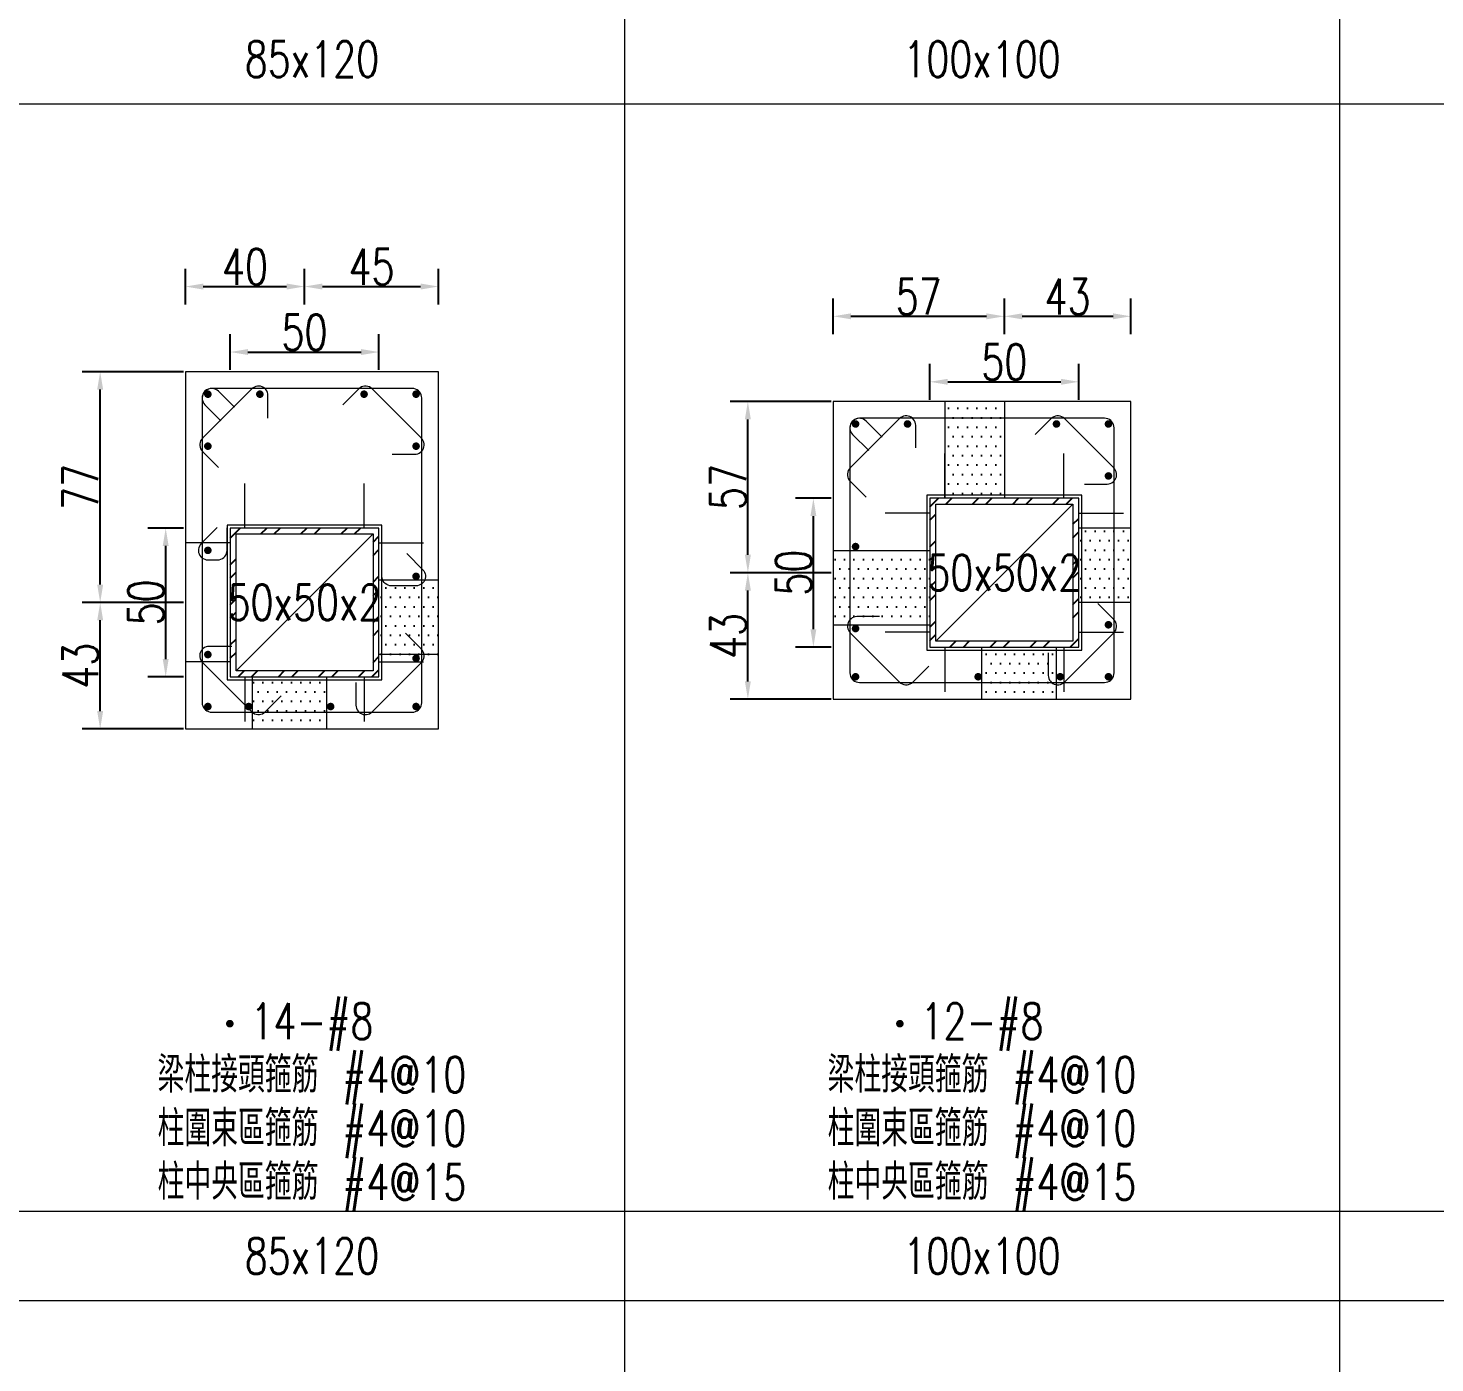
# Model space of a CAD drawing. Header units: millimetres. Extents: x 0 to 3905, y 0 to 8880.
# Drawn here: x 2924.7 to 3397.1, y 5607.1 to 6055.4 of the extents above; entities that cross this region are included whole.
import ezdxf
from ezdxf.enums import TextEntityAlignment as Align

# ---------------------------------------------------------------- set-up
doc = ezdxf.new("R2010")
doc.units = ezdxf.units.MM
doc.layers.get('DEFPOINTS').update_dxf_attribs({"color": 3})
for name, color, linetype in [('Hatch線', 6, 'Continuous'), ('TC-鋼粱', 132, 'Continuous'), ('主筋斷面', 2, 'Continuous'), ('文字-主筋根數', 7, 'Continuous'), ('文字-剪力筋 中央區', 7, 'Continuous'), ('文字-剪力筋-BC', 7, 'Continuous'), ('文字-剪力筋-圍束區', 7, 'Continuous'), ('文字-斷面尺寸', 7, 'Continuous'), ('文字-輔助字', 7, 'Continuous'), ('柱斷面線', 4, 'Continuous'), ('標註字', 4, 'Continuous'), ('箍筋線', 1, 'Continuous'), ('網格線', 7, 'Continuous'), ('鋼柱', 11, 'Continuous')]:
    doc.layers.add(name, color=color, linetype=linetype)
doc.styles.add('note', font='txt.shx', dxfattribs={"width": 0.75, "height": 12})
doc.styles.add('txt', font='txt.shx', dxfattribs={"height": 0.2, "bigfont": 'chineset.shx'})
doc.dimstyles.new('RCAD_DIM', dxfattribs={"dimtxt": 12, "dimasz": 6, "dimexe": 6, "dimexo": 0.625, "dimtad": 1, "dimdec": 0, "dimdsep": 46, "dimtxsty": 'note', "dimcen": 2.5, "dimclrd": 256, "dimclre": 256, "dimclrt": 256, "dimadec": 0, "dimazin": 0, "dimtfac": 1, "dimtmove": 0, "dimatfit": 3, "dimfxl": 0, "dimtolj": 1, "dimarcsym": 0})

# ---------------------------------------------------------------- blocks, each defined once
blk = doc.blocks.new('*D1686')
at = {"layer": 'DEFPOINTS', "color": 0}
for p in [(3042.5, 5946.62), (2992.5, 5940), (3042.5, 5940)]:
    blk.add_point(p, dxfattribs=at)
at = {"layer": '標註字', "lineweight": -2}
for p, q in [((2992.5, 5940.62), (2992.5, 5952.62)), ((3042.5, 5940.62), (3042.5, 5952.62)), ((2998.5, 5946.62), (3036.5, 5946.62))]:
    blk.add_line(p, q, dxfattribs=at)
at = {"layer": '標註字'}
for points in [[(2998.5, 5947.62), (2998.5, 5945.62), (2992.5, 5946.62)], [(3036.5, 5945.62), (3036.5, 5947.62), (3042.5, 5946.62)]]:
    blk.add_solid(points, dxfattribs=at)
at = {"layer": '標註字', "insert": (3017.5, 5953.25), "char_height": 12, "attachment_point": 5, "style": 'note'}
blk.add_mtext('\\A1;50', dxfattribs=at)
blk = doc.blocks.new('*D1687')
at = {"layer": 'DEFPOINTS', "color": 0}
for p in [(2970.88, 5887.5), (2977.5, 5887.5), (2977.5, 5837.5)]:
    blk.add_point(p, dxfattribs=at)
at = {"layer": '標註字', "lineweight": -2}
for p, q in [((2976.88, 5887.5), (2964.88, 5887.5)), ((2970.88, 5843.5), (2970.88, 5881.5)), ((2976.88, 5837.5), (2964.88, 5837.5))]:
    blk.add_line(p, q, dxfattribs=at)
at = {"layer": '標註字'}
for points in [[(2971.88, 5881.5), (2969.88, 5881.5), (2970.88, 5887.5)], [(2969.88, 5843.5), (2971.88, 5843.5), (2970.88, 5837.5)]]:
    blk.add_solid(points, dxfattribs=at)
at = {"layer": '標註字', "insert": (2964.25, 5862.5), "char_height": 12, "attachment_point": 5, "rotation": 90, "style": 'note'}
blk.add_mtext('\\A1;50', dxfattribs=at)
blk = doc.blocks.new('*D1688')
at = {"layer": 'DEFPOINTS', "color": 0}
for p in [(3017.5, 5968.62), (2977.5, 5962), (3017.5, 5962)]:
    blk.add_point(p, dxfattribs=at)
at = {"layer": '標註字', "lineweight": -2}
for p, q in [((2977.5, 5962.62), (2977.5, 5974.62)), ((3017.5, 5962.62), (3017.5, 5974.62)), ((2983.5, 5968.62), (3011.5, 5968.62))]:
    blk.add_line(p, q, dxfattribs=at)
at = {"layer": '標註字'}
for points in [[(2983.5, 5969.62), (2983.5, 5967.62), (2977.5, 5968.62)], [(3011.5, 5967.62), (3011.5, 5969.62), (3017.5, 5968.62)]]:
    blk.add_solid(points, dxfattribs=at)
at = {"layer": '標註字', "insert": (2997.5, 5975.25), "char_height": 12, "attachment_point": 5, "style": 'note'}
blk.add_mtext('\\A1;40', dxfattribs=at)
blk = doc.blocks.new('*D1689')
at = {"layer": 'DEFPOINTS', "color": 0}
for p in [(3062.5, 5968.62), (3017.5, 5962), (3062.5, 5962)]:
    blk.add_point(p, dxfattribs=at)
at = {"layer": '標註字', "lineweight": -2}
for p, q in [((3017.5, 5962.62), (3017.5, 5974.62)), ((3062.5, 5962.62), (3062.5, 5974.62)), ((3023.5, 5968.62), (3056.5, 5968.62))]:
    blk.add_line(p, q, dxfattribs=at)
at = {"layer": '標註字'}
for points in [[(3023.5, 5969.62), (3023.5, 5967.62), (3017.5, 5968.62)], [(3056.5, 5967.62), (3056.5, 5969.62), (3062.5, 5968.62)]]:
    blk.add_solid(points, dxfattribs=at)
at = {"layer": '標註字', "insert": (3040, 5975.25), "char_height": 12, "attachment_point": 5, "style": 'note'}
blk.add_mtext('\\A1;45', dxfattribs=at)
blk = doc.blocks.new('*D1690')
at = {"layer": 'DEFPOINTS', "color": 0}
for p in [(2948.88, 5862.5), (2977.5, 5862.5), (2977.5, 5820)]:
    blk.add_point(p, dxfattribs=at)
at = {"layer": '標註字', "lineweight": -2}
for p, q in [((2976.88, 5862.5), (2942.88, 5862.5)), ((2948.88, 5826), (2948.88, 5856.5)), ((2976.88, 5820), (2942.88, 5820))]:
    blk.add_line(p, q, dxfattribs=at)
at = {"layer": '標註字'}
for points in [[(2949.88, 5856.5), (2947.88, 5856.5), (2948.88, 5862.5)], [(2947.88, 5826), (2949.88, 5826), (2948.88, 5820)]]:
    blk.add_solid(points, dxfattribs=at)
at = {"layer": '標註字', "insert": (2942.25, 5841.25), "char_height": 12, "attachment_point": 5, "rotation": 90, "style": 'note'}
blk.add_mtext('\\A1;43', dxfattribs=at)
blk = doc.blocks.new('*D1691')
at = {"layer": 'DEFPOINTS', "color": 0}
for p in [(2948.88, 5940), (2977.5, 5940), (2977.5, 5862.5)]:
    blk.add_point(p, dxfattribs=at)
at = {"layer": '標註字', "lineweight": -2}
for p, q in [((2976.88, 5940), (2942.88, 5940)), ((2948.88, 5868.5), (2948.88, 5934)), ((2976.88, 5862.5), (2942.88, 5862.5))]:
    blk.add_line(p, q, dxfattribs=at)
at = {"layer": '標註字'}
for points in [[(2949.88, 5934), (2947.88, 5934), (2948.88, 5940)], [(2947.88, 5868.5), (2949.88, 5868.5), (2948.88, 5862.5)]]:
    blk.add_solid(points, dxfattribs=at)
at = {"layer": '標註字', "insert": (2942.25, 5901.25), "char_height": 12, "attachment_point": 5, "rotation": 90, "style": 'note'}
blk.add_mtext('\\A1;77', dxfattribs=at)
blk = doc.blocks.new('Circle_Filled')
at = {"const_width": 0.5}
blk.add_lwpolyline([(-0.25, 0, 1), (0.25, 0, 1)], format="xyb", close=True, dxfattribs=at)
blk = doc.blocks.new('*D1818')
at = {"layer": 'DEFPOINTS', "color": 0}
for p in [(3277.5, 5936.62), (3227.5, 5930), (3277.5, 5930)]:
    blk.add_point(p, dxfattribs=at)
at = {"layer": '標註字', "lineweight": -2}
for p, q in [((3227.5, 5930.62), (3227.5, 5942.62)), ((3277.5, 5930.62), (3277.5, 5942.62)), ((3233.5, 5936.62), (3271.5, 5936.62))]:
    blk.add_line(p, q, dxfattribs=at)
at = {"layer": '標註字'}
for points in [[(3233.5, 5937.62), (3233.5, 5935.62), (3227.5, 5936.62)], [(3271.5, 5935.62), (3271.5, 5937.62), (3277.5, 5936.62)]]:
    blk.add_solid(points, dxfattribs=at)
at = {"layer": '標註字', "insert": (3252.5, 5943.25), "char_height": 12, "attachment_point": 5, "style": 'note'}
blk.add_mtext('\\A1;50', dxfattribs=at)
blk = doc.blocks.new('*D1819')
at = {"layer": 'DEFPOINTS', "color": 0}
for p in [(3188.38, 5897.5), (3195, 5897.5), (3195, 5847.5)]:
    blk.add_point(p, dxfattribs=at)
at = {"layer": '標註字', "lineweight": -2}
for p, q in [((3194.38, 5897.5), (3182.38, 5897.5)), ((3188.38, 5853.5), (3188.38, 5891.5)), ((3194.38, 5847.5), (3182.38, 5847.5))]:
    blk.add_line(p, q, dxfattribs=at)
at = {"layer": '標註字'}
for points in [[(3189.38, 5891.5), (3187.38, 5891.5), (3188.38, 5897.5)], [(3187.38, 5853.5), (3189.38, 5853.5), (3188.38, 5847.5)]]:
    blk.add_solid(points, dxfattribs=at)
at = {"layer": '標註字', "insert": (3181.75, 5872.5), "char_height": 12, "attachment_point": 5, "rotation": 90, "style": 'note'}
blk.add_mtext('\\A1;50', dxfattribs=at)
blk = doc.blocks.new('*D1820')
at = {"layer": 'DEFPOINTS', "color": 0}
for p in [(3252.5, 5958.62), (3195, 5952), (3252.5, 5952)]:
    blk.add_point(p, dxfattribs=at)
at = {"layer": '標註字', "lineweight": -2}
for p, q in [((3195, 5952.62), (3195, 5964.62)), ((3252.5, 5952.62), (3252.5, 5964.62)), ((3201, 5958.62), (3246.5, 5958.62))]:
    blk.add_line(p, q, dxfattribs=at)
at = {"layer": '標註字'}
for points in [[(3201, 5959.62), (3201, 5957.62), (3195, 5958.62)], [(3246.5, 5957.62), (3246.5, 5959.62), (3252.5, 5958.62)]]:
    blk.add_solid(points, dxfattribs=at)
at = {"layer": '標註字', "insert": (3223.75, 5965.25), "char_height": 12, "attachment_point": 5, "style": 'note'}
blk.add_mtext('\\A1;57', dxfattribs=at)
blk = doc.blocks.new('*D1821')
at = {"layer": 'DEFPOINTS', "color": 0}
for p in [(3295, 5958.62), (3252.5, 5952), (3295, 5952)]:
    blk.add_point(p, dxfattribs=at)
at = {"layer": '標註字', "lineweight": -2}
for p, q in [((3252.5, 5952.62), (3252.5, 5964.62)), ((3295, 5952.62), (3295, 5964.62)), ((3258.5, 5958.62), (3289, 5958.62))]:
    blk.add_line(p, q, dxfattribs=at)
at = {"layer": '標註字'}
for points in [[(3258.5, 5959.62), (3258.5, 5957.62), (3252.5, 5958.62)], [(3289, 5957.62), (3289, 5959.62), (3295, 5958.62)]]:
    blk.add_solid(points, dxfattribs=at)
at = {"layer": '標註字', "insert": (3273.75, 5965.25), "char_height": 12, "attachment_point": 5, "style": 'note'}
blk.add_mtext('\\A1;43', dxfattribs=at)
blk = doc.blocks.new('*D1822')
at = {"layer": 'DEFPOINTS', "color": 0}
for p in [(3166.38, 5872.5), (3195, 5872.5), (3195, 5830)]:
    blk.add_point(p, dxfattribs=at)
at = {"layer": '標註字', "lineweight": -2}
for p, q in [((3194.38, 5872.5), (3160.38, 5872.5)), ((3166.38, 5836), (3166.38, 5866.5)), ((3194.38, 5830), (3160.38, 5830))]:
    blk.add_line(p, q, dxfattribs=at)
at = {"layer": '標註字'}
for points in [[(3167.38, 5866.5), (3165.38, 5866.5), (3166.38, 5872.5)], [(3165.38, 5836), (3167.38, 5836), (3166.38, 5830)]]:
    blk.add_solid(points, dxfattribs=at)
at = {"layer": '標註字', "insert": (3159.75, 5851.25), "char_height": 12, "attachment_point": 5, "rotation": 90, "style": 'note'}
blk.add_mtext('\\A1;43', dxfattribs=at)
blk = doc.blocks.new('*D1823')
at = {"layer": 'DEFPOINTS', "color": 0}
for p in [(3166.38, 5930), (3195, 5930), (3195, 5872.5)]:
    blk.add_point(p, dxfattribs=at)
at = {"layer": '標註字', "lineweight": -2}
for p, q in [((3194.38, 5930), (3160.38, 5930)), ((3166.38, 5878.5), (3166.38, 5924)), ((3194.38, 5872.5), (3160.38, 5872.5))]:
    blk.add_line(p, q, dxfattribs=at)
at = {"layer": '標註字'}
for points in [[(3167.38, 5924), (3165.38, 5924), (3166.38, 5930)], [(3165.38, 5878.5), (3167.38, 5878.5), (3166.38, 5872.5)]]:
    blk.add_solid(points, dxfattribs=at)
at = {"layer": '標註字', "insert": (3159.75, 5901.25), "char_height": 12, "attachment_point": 5, "rotation": 90, "style": 'note'}
blk.add_mtext('\\A1;57', dxfattribs=at)

msp = doc.modelspace()

# ---------------------------------------------------------------- hatches: boundary and pattern name
at = {"layer": 'Hatch線'}
h = msp.add_hatch(dxfattribs=at)
h.set_pattern_fill('ANSI32', color=256, style=0)
h.paths.add_polyline_path([(3227.5, 5847.5), (3277.5, 5847.5), (3277.5, 5897.5), (3227.5, 5897.5)], flags=17)
h.paths.add_polyline_path([(3229.5, 5849.5), (3229.5, 5895.5), (3275.5, 5895.5), (3275.5, 5849.5)])
h = msp.add_hatch(dxfattribs=at)
h.set_pattern_fill('ANSI32', color=256, style=0)
h.paths.add_polyline_path([(2992.5, 5837.5), (3042.5, 5837.5), (3042.5, 5887.5), (2992.5, 5887.5)], flags=17)
h.paths.add_polyline_path([(2994.5, 5839.5), (2994.5, 5885.5), (3040.5, 5885.5), (3040.5, 5839.5)])
at = {"layer": 'TC-鋼粱'}
h = msp.add_hatch(dxfattribs=at)
h.set_pattern_fill('DOTS', color=256, scale=2, style=0)
h.paths.add_polyline_path([(3252.5, 5930), (3232.5, 5930), (3232.5, 5897.5), (3252.5, 5897.5)], flags=17)
h = msp.add_hatch(dxfattribs=at)
h.set_pattern_fill('DOTS', color=256, scale=2, style=0)
h.paths.add_polyline_path([(3295, 5862.5), (3295, 5887.5), (3277.5, 5887.5), (3277.5, 5862.5)], flags=17)
h = msp.add_hatch(dxfattribs=at)
h.set_pattern_fill('DOTS', color=256, scale=2, style=0)
h.paths.add_polyline_path([(3195, 5880), (3195, 5855), (3227.5, 5855), (3227.5, 5880)], flags=17)
h = msp.add_hatch(dxfattribs=at)
h.set_pattern_fill('DOTS', color=256, scale=2, style=0)
h.paths.add_polyline_path([(3062.5, 5845), (3062.5, 5870), (3042.5, 5870), (3042.5, 5845)], flags=17)
h = msp.add_hatch(dxfattribs=at)
h.set_pattern_fill('DOTS', color=256, scale=2, style=0)
h.paths.add_polyline_path([(3244.98, 5830), (3269.98, 5830), (3269.98, 5847.5), (3244.98, 5847.5)], flags=17)
h = msp.add_hatch(dxfattribs=at)
h.set_pattern_fill('DOTS', color=256, scale=2, style=0)
h.paths.add_polyline_path([(3000, 5820), (3025, 5820), (3025, 5837.5), (3000, 5837.5)], flags=17)

# ---------------------------------------------------------------- linework, layer by layer
at = {"layer": 'DEFPOINTS', "lineweight": 5}
for points in [[(3232.5, 5897.5), (3232.5, 5912.5)], [(3272.5, 5897.5), (3272.5, 5912.5)], [(2997.5, 5887.5), (2997.5, 5902.5)], [(3037.5, 5887.5), (3037.5, 5902.5)], [(3227.5, 5846.5), (3278.5, 5846.5), (3278.5, 5898.5), (3226.5, 5898.5), (3226.5, 5846.5), (3227.5, 5846.5)], [(3229.5, 5849.5), (3275.5, 5895.5)], [(3227.5, 5892.5), (3212.5, 5892.5)], [(3277.5, 5892.5), (3292.5, 5892.5)], [(2992.5, 5836.5), (3043.5, 5836.5), (3043.5, 5888.5), (2991.5, 5888.5), (2991.5, 5836.5), (2992.5, 5836.5)], [(2992.5, 5882.5), (2977.5, 5882.5)], [(2994.5, 5839.5), (3040.5, 5885.5)], [(3042.5, 5882.5), (3057.5, 5882.5)], [(3227.5, 5852.5), (3212.5, 5852.5)], [(3277.5, 5852.5), (3292.5, 5852.5)], [(3232.5, 5847.5), (3232.5, 5832.5)], [(3272.5, 5847.5), (3272.5, 5832.5)], [(2992.5, 5842.5), (2977.5, 5842.5)], [(3042.5, 5842.5), (3057.5, 5842.5)], [(2997.5, 5837.5), (2997.5, 5822.5)], [(3037.5, 5837.5), (3037.5, 5822.5)]]:
    msp.add_lwpolyline(points, dxfattribs=at)
at = {"layer": 'TC-鋼粱', "lineweight": 5}
for points in [[(3232.5, 5930), (3232.5, 5897.5)], [(3252.5, 5930), (3252.5, 5897.5)], [(3295, 5887.5), (3277.5, 5887.5)], [(3195, 5880), (3227.5, 5880)], [(3062.5, 5870), (3042.5, 5870)], [(3295, 5862.5), (3277.5, 5862.5)], [(3195, 5855), (3227.5, 5855)], [(3062.5, 5845), (3042.5, 5845)], [(3244.98, 5830), (3244.98, 5847.5)], [(3269.98, 5830), (3269.98, 5847.5)], [(3000, 5820), (3000, 5837.5)], [(3025, 5820), (3025, 5837.5)]]:
    msp.add_lwpolyline(points, dxfattribs=at)
at = {"layer": '柱斷面線', "lineweight": 5}
for points in [[(2977.5, 5820), (3062.5, 5820), (3062.5, 5940), (2977.5, 5940), (2977.5, 5820)], [(3195, 5830), (3295, 5830), (3295, 5930), (3195, 5930), (3195, 5830)]]:
    msp.add_lwpolyline(points, dxfattribs=at)
at = {"layer": '箍筋線', "lineweight": 5}
for points in [[(3005.23, 5924.39), (3005.23, 5932.01), (3005.18, 5932.54), (3005.05, 5933.06), (3004.83, 5933.55), (3004.53, 5933.99), (3004.17, 5934.38), (3003.74, 5934.7), (3003.27, 5934.94), (3002.76, 5935.11), (3002.23, 5935.18), (3001.7, 5935.17), (3001.17, 5935.06), (3000.67, 5934.87), (3000.21, 5934.6), (2999.81, 5934.26), (2983.24, 5917.69), (2982.89, 5917.27), (2982.61, 5916.79), (2982.42, 5916.27), (2982.33, 5915.73), (2982.33, 5915.17), (2982.42, 5914.63), (2982.61, 5914.11), (2982.89, 5913.63), (2983.24, 5913.2), (2988.63, 5907.82)], [(2993.94, 5928.05), (2988.56, 5933.44), (2988.15, 5933.78), (2987.69, 5934.05), (2987.19, 5934.24), (2986.67, 5934.35), (2986.13, 5934.36), (2985.6, 5934.29), (2985.09, 5934.12), (2984.62, 5933.88), (2984.19, 5933.56), (2983.83, 5933.17), (2983.53, 5932.73), (2983.31, 5932.24), (2983.18, 5931.72), (2983.13, 5931.19), (2983.13, 5828.81), (2983.18, 5828.26), (2983.33, 5827.72), (2983.56, 5827.22), (2983.88, 5826.77), (2984.27, 5826.38), (2984.72, 5826.06), (2985.22, 5825.83), (2985.76, 5825.68), (2986.31, 5825.63), (3053.69, 5825.63), (3054.24, 5825.68), (3054.78, 5825.83), (3055.28, 5826.06), (3055.73, 5826.38), (3056.12, 5826.77), (3056.44, 5827.22), (3056.67, 5827.72), (3056.82, 5828.26), (3056.87, 5828.81), (3056.87, 5931.19), (3056.82, 5931.74), (3056.67, 5932.28), (3056.44, 5932.78), (3056.12, 5933.23), (3055.73, 5933.62), (3055.28, 5933.94), (3054.78, 5934.17), (3054.24, 5934.32), (3053.69, 5934.37), (2986.31, 5934.37), (2985.78, 5934.32), (2985.26, 5934.19), (2984.77, 5933.97), (2984.33, 5933.67), (2983.94, 5933.31), (2983.62, 5932.88), (2983.38, 5932.41), (2983.21, 5931.9), (2983.14, 5931.37), (2983.15, 5930.83), (2983.26, 5930.31), (2983.45, 5929.81), (2983.72, 5929.35), (2984.06, 5928.94), (2989.45, 5923.56)], [(3046.89, 5912.27), (3054.51, 5912.27), (3055.04, 5912.32), (3055.56, 5912.45), (3056.05, 5912.67), (3056.49, 5912.97), (3056.88, 5913.33), (3057.2, 5913.76), (3057.44, 5914.23), (3057.61, 5914.74), (3057.68, 5915.27), (3057.67, 5915.8), (3057.56, 5916.33), (3057.37, 5916.83), (3057.1, 5917.29), (3056.76, 5917.69), (3040.19, 5934.26), (3039.77, 5934.61), (3039.29, 5934.89), (3038.77, 5935.08), (3038.23, 5935.17), (3037.67, 5935.17), (3037.13, 5935.08), (3036.61, 5934.89), (3036.13, 5934.61), (3035.7, 5934.26), (3030.32, 5928.87)], [(3222.73, 5914.39), (3222.73, 5922.01), (3222.68, 5922.54), (3222.55, 5923.06), (3222.33, 5923.55), (3222.03, 5923.99), (3221.67, 5924.38), (3221.24, 5924.7), (3220.77, 5924.94), (3220.26, 5925.11), (3219.73, 5925.18), (3219.2, 5925.17), (3218.67, 5925.06), (3218.17, 5924.87), (3217.71, 5924.6), (3217.31, 5924.26), (3200.74, 5907.69), (3200.39, 5907.27), (3200.11, 5906.79), (3199.92, 5906.27), (3199.83, 5905.73), (3199.83, 5905.17), (3199.92, 5904.63), (3200.11, 5904.11), (3200.39, 5903.63), (3200.74, 5903.2), (3206.13, 5897.82)], [(3211.44, 5918.05), (3206.06, 5923.44), (3205.65, 5923.78), (3205.19, 5924.05), (3204.69, 5924.24), (3204.17, 5924.35), (3203.63, 5924.36), (3203.1, 5924.29), (3202.59, 5924.12), (3202.12, 5923.88), (3201.69, 5923.56), (3201.33, 5923.17), (3201.03, 5922.73), (3200.81, 5922.24), (3200.68, 5921.72), (3200.63, 5921.19), (3200.63, 5838.81), (3200.68, 5838.26), (3200.83, 5837.72), (3201.06, 5837.22), (3201.38, 5836.77), (3201.77, 5836.38), (3202.22, 5836.06), (3202.72, 5835.83), (3203.26, 5835.68), (3203.81, 5835.63), (3286.19, 5835.63), (3286.74, 5835.68), (3287.28, 5835.83), (3287.78, 5836.06), (3288.23, 5836.38), (3288.62, 5836.77), (3288.94, 5837.22), (3289.17, 5837.72), (3289.32, 5838.26), (3289.37, 5838.81), (3289.37, 5921.19), (3289.32, 5921.74), (3289.17, 5922.28), (3288.94, 5922.78), (3288.62, 5923.23), (3288.23, 5923.62), (3287.78, 5923.94), (3287.28, 5924.17), (3286.74, 5924.32), (3286.19, 5924.37), (3203.81, 5924.37), (3203.28, 5924.32), (3202.76, 5924.19), (3202.27, 5923.97), (3201.83, 5923.67), (3201.44, 5923.31), (3201.12, 5922.88), (3200.88, 5922.41), (3200.71, 5921.9), (3200.64, 5921.37), (3200.65, 5920.83), (3200.76, 5920.31), (3200.95, 5919.81), (3201.22, 5919.35), (3201.56, 5918.94), (3206.95, 5913.56)], [(3279.39, 5902.27), (3287.01, 5902.27), (3287.54, 5902.32), (3288.06, 5902.45), (3288.55, 5902.67), (3288.99, 5902.97), (3289.38, 5903.33), (3289.7, 5903.76), (3289.94, 5904.23), (3290.11, 5904.74), (3290.18, 5905.27), (3290.17, 5905.8), (3290.06, 5906.33), (3289.87, 5906.83), (3289.6, 5907.29), (3289.26, 5907.69), (3272.69, 5924.26), (3272.27, 5924.61), (3271.79, 5924.89), (3271.27, 5925.08), (3270.73, 5925.17), (3270.17, 5925.17), (3269.63, 5925.08), (3269.11, 5924.89), (3268.63, 5924.61), (3268.2, 5924.26), (3262.82, 5918.87)], [(2988.18, 5887.63), (2982.79, 5882.25), (2982.45, 5881.84), (2982.18, 5881.38), (2981.99, 5880.88), (2981.88, 5880.36), (2981.87, 5879.82), (2981.94, 5879.29), (2982.11, 5878.78), (2982.35, 5878.31), (2982.67, 5877.88), (2983.06, 5877.52), (2983.5, 5877.22), (2983.99, 5877), (2984.51, 5876.87), (2985.04, 5876.83), (2988.32, 5876.83), (2988.88, 5876.87), (2989.41, 5877.02), (2989.91, 5877.25), (2990.37, 5877.57), (2990.76, 5877.96), (2991.07, 5878.41), (2991.31, 5878.91), (2991.45, 5879.45), (2991.5, 5880), (2991.5, 5887.62)], [(3051.82, 5878.9), (3057.21, 5873.51), (3057.55, 5873.11), (3057.82, 5872.65), (3058.01, 5872.15), (3058.12, 5871.63), (3058.13, 5871.09), (3058.06, 5870.56), (3057.89, 5870.05), (3057.65, 5869.58), (3057.33, 5869.15), (3056.94, 5868.79), (3056.5, 5868.49), (3056.01, 5868.27), (3055.49, 5868.14), (3054.96, 5868.09), (3046.67, 5868.09), (3046.12, 5868.14), (3045.59, 5868.29), (3045.09, 5868.52), (3044.63, 5868.84), (3044.24, 5869.23), (3043.93, 5869.68), (3043.69, 5870.18), (3043.55, 5870.72), (3043.5, 5871.27), (3043.5, 5878.89)], [(3210.61, 5857.73), (3202.99, 5857.73), (3202.46, 5857.68), (3201.94, 5857.55), (3201.45, 5857.33), (3201.01, 5857.03), (3200.62, 5856.67), (3200.3, 5856.24), (3200.06, 5855.77), (3199.89, 5855.26), (3199.82, 5854.73), (3199.83, 5854.2), (3199.94, 5853.67), (3200.13, 5853.17), (3200.4, 5852.71), (3200.74, 5852.31), (3217.31, 5835.74), (3217.73, 5835.39), (3218.21, 5835.11), (3218.73, 5834.92), (3219.27, 5834.83), (3219.83, 5834.83), (3220.37, 5834.92), (3220.89, 5835.11), (3221.37, 5835.39), (3221.8, 5835.74), (3227.18, 5841.13)], [(3267.27, 5845.61), (3267.27, 5837.99), (3267.32, 5837.46), (3267.45, 5836.94), (3267.67, 5836.45), (3267.97, 5836.01), (3268.33, 5835.62), (3268.76, 5835.3), (3269.23, 5835.06), (3269.74, 5834.89), (3270.27, 5834.82), (3270.8, 5834.83), (3271.33, 5834.94), (3271.83, 5835.13), (3272.29, 5835.4), (3272.69, 5835.74), (3289.26, 5852.31), (3289.61, 5852.73), (3289.89, 5853.21), (3290.08, 5853.73), (3290.17, 5854.27), (3290.17, 5854.83), (3290.08, 5855.37), (3289.89, 5855.89), (3289.61, 5856.37), (3289.26, 5856.8), (3283.87, 5862.18)], [(3034.77, 5835.61), (3034.77, 5827.99), (3034.82, 5827.46), (3034.95, 5826.94), (3035.17, 5826.45), (3035.47, 5826.01), (3035.83, 5825.62), (3036.26, 5825.3), (3036.73, 5825.06), (3037.24, 5824.89), (3037.77, 5824.82), (3038.3, 5824.83), (3038.83, 5824.94), (3039.33, 5825.13), (3039.79, 5825.4), (3040.19, 5825.74), (3056.76, 5842.31), (3057.11, 5842.73), (3057.39, 5843.21), (3057.58, 5843.73), (3057.67, 5844.27), (3057.67, 5844.83), (3057.58, 5845.37), (3057.39, 5845.89), (3057.11, 5846.37), (3056.76, 5846.8), (3051.37, 5852.18)], [(2993.11, 5847.73), (2985.49, 5847.73), (2984.96, 5847.68), (2984.44, 5847.55), (2983.95, 5847.33), (2983.51, 5847.03), (2983.12, 5846.67), (2982.8, 5846.24), (2982.56, 5845.77), (2982.39, 5845.26), (2982.32, 5844.73), (2982.33, 5844.2), (2982.44, 5843.67), (2982.63, 5843.17), (2982.9, 5842.71), (2983.24, 5842.31), (2999.81, 5825.74), (3000.23, 5825.39), (3000.71, 5825.11), (3001.23, 5824.92), (3001.77, 5824.83), (3002.33, 5824.83), (3002.87, 5824.92), (3003.39, 5825.11), (3003.87, 5825.39), (3004.3, 5825.74), (3009.68, 5831.13)]]:
    msp.add_lwpolyline(points, dxfattribs=at)
at = {"layer": '網格線', "lineweight": 5}
for points in [[(3125, 6060), (3125, 6030)], [(3365, 6060), (3365, 6030)], [(2915, 6030), (3125, 6030)], [(3125, 6030), (3365, 6030)], [(3125, 6030), (3125, 5658)], [(3365, 6030), (3635, 6030)], [(3365, 6030), (3365, 5658)], [(2915, 5658), (3125, 5658)], [(3125, 5658), (3365, 5658)], [(3125, 5658), (3125, 5628)], [(3365, 5658), (3635, 5658)], [(3365, 5658), (3365, 5628)], [(2915, 5628), (3125, 5628)], [(3125, 5628), (3365, 5628)], [(3125, 5628), (3125, 5256)], [(3365, 5628), (3635, 5628)], [(3365, 5628), (3365, 5256)]]:
    msp.add_lwpolyline(points, dxfattribs=at)
at = {"layer": '鋼柱', "lineweight": 5}
for points in [[(3227.5, 5847.5), (3277.5, 5847.5), (3277.5, 5897.5), (3227.5, 5897.5), (3227.5, 5847.5)], [(3229.5, 5849.5), (3229.5, 5895.5), (3275.5, 5895.5), (3275.5, 5849.5), (3229.5, 5849.5)], [(2992.5, 5837.5), (3042.5, 5837.5), (3042.5, 5887.5), (2992.5, 5887.5), (2992.5, 5837.5)], [(2994.5, 5839.5), (2994.5, 5885.5), (3040.5, 5885.5), (3040.5, 5839.5), (2994.5, 5839.5)]]:
    msp.add_lwpolyline(points, dxfattribs=at)

# ---------------------------------------------------------------- block references
at = {"layer": '主筋斷面', "lineweight": 5, "xscale": 2.539999961853027, "yscale": 2.539999961853027}
for p in [(2985.04, 5932.46), (3002.5, 5932.46), (3037.5, 5932.46), (3054.96, 5932.46), (3202.54, 5922.46), (3220, 5922.46), (3270, 5922.46), (3287.46, 5922.46), (2985.04, 5915), (3054.96, 5915), (3287.46, 5905), (2985.04, 5880), (3202.54, 5881.27), (3054.96, 5871.27), (3202.54, 5853.73), (3287.46, 5855), (2985.04, 5845), (3054.96, 5843.73), (3202.54, 5837.54), (3243.71, 5837.54), (3271.25, 5837.54), (3287.46, 5837.54), (2985.04, 5827.54), (2998.73, 5827.54), (3026.27, 5827.54), (3054.96, 5827.54), (2992.42, 5721), (3217.42, 5721)]:
    msp.add_blockref('Circle_Filled', p, dxfattribs=at)

# ---------------------------------------------------------------- texts
at = {"layer": '文字-主筋根數', "style": 'txt', "width": 0.75}
for s, p in [('14-#8', (3020, 5721)), ('12-#8', (3245, 5721))]:
    msp.add_text(s, height=12, dxfattribs=at).set_placement(p, align=Align.MIDDLE)
at = {"layer": '文字-剪力筋 中央區', "style": 'txt', "width": 0.75}
for p in [(3020, 5667), (3245, 5667)]:
    msp.add_text('柱中央區箍筋 #4@15', height=12, dxfattribs=at).set_placement(p, align=Align.MIDDLE)
at = {"layer": '文字-剪力筋-BC', "style": 'txt', "width": 0.75}
for p in [(3020, 5703), (3245, 5703)]:
    msp.add_text('梁柱接頭箍筋 #4@10', height=12, dxfattribs=at).set_placement(p, align=Align.MIDDLE)
at = {"layer": '文字-剪力筋-圍束區', "style": 'txt', "width": 0.75}
for p in [(3020, 5685), (3245, 5685)]:
    msp.add_text('柱圍束區箍筋 #4@10', height=12, dxfattribs=at).set_placement(p, align=Align.MIDDLE)
at = {"layer": '文字-斷面尺寸', "style": 'txt', "width": 0.75}
for s, p in [('85x120', (3020, 6045)), ('100x100', (3245, 6045)), ('85x120', (3020, 5643)), ('100x100', (3245, 5643))]:
    msp.add_text(s, height=12, dxfattribs=at).set_placement(p, align=Align.MIDDLE)
at = {"layer": '文字-輔助字', "style": 'txt', "width": 0.75}
for p in [(3252.5, 5872.5), (3017.5, 5862.5)]:
    msp.add_text('50x50x2', height=12, dxfattribs=at).set_placement(p, align=Align.MIDDLE)

# ---------------------------------------------------------------- dimensions: what is measured, and where the dimension line sits
at = {"layer": '標註字'}
for base, p1, p2, picture, middle in [((3017.5, 5968.62), (2977.5, 5962), (3017.5, 5962), '*D1688', (2997.5, 5975.25)), ((3062.5, 5968.62), (3017.5, 5962), (3062.5, 5962), '*D1689', (3040, 5975.25)), ((3252.4999, 5958.625), (3195, 5952), (3252.4999, 5952), '*D1820', (3223.75, 5965.25)), ((3295, 5958.625), (3252.4999, 5952), (3295, 5952), '*D1821', (3273.75, 5965.25)), ((3042.5, 5946.62), (2992.5, 5940), (3042.5, 5940), '*D1686', (3017.5, 5953.25)), ((3277.5, 5936.62), (3227.5, 5930), (3277.5, 5930), '*D1818', (3252.5, 5943.25))]:
    dim = msp.add_linear_dim(base=base, p1=p1, p2=p2, dimstyle='RCAD_DIM', dxfattribs=at)
    dim.commit()
    dim.dimension.update_dxf_attribs({"geometry": picture, "text_midpoint": middle})
for base, p1, p2, picture, middle in [((2948.875, 5940), (2977.5, 5862.500004), (2977.5, 5940), '*D1691', (2942.25, 5901.250002)), ((3166.375, 5930), (3195, 5872.50001), (3195, 5930), '*D1823', (3159.75, 5901.25)), ((3188.38, 5897.5), (3195, 5847.5), (3195, 5897.5), '*D1819', (3181.75, 5872.5)), ((2970.88, 5887.5), (2977.5, 5837.5), (2977.5, 5887.5), '*D1687', (2964.25, 5862.5)), ((3166.375, 5872.50001), (3195, 5830), (3195, 5872.50001), '*D1822', (3159.75, 5851.25)), ((2948.875, 5862.500004), (2977.5, 5820), (2977.5, 5862.500004), '*D1690', (2942.25, 5841.250002))]:
    dim = msp.add_linear_dim(base=base, p1=p1, p2=p2, angle=90, dimstyle='RCAD_DIM', dxfattribs=at)
    dim.commit()
    dim.dimension.update_dxf_attribs({"geometry": picture, "text_midpoint": middle})

doc.saveas('drawing.dxf')
